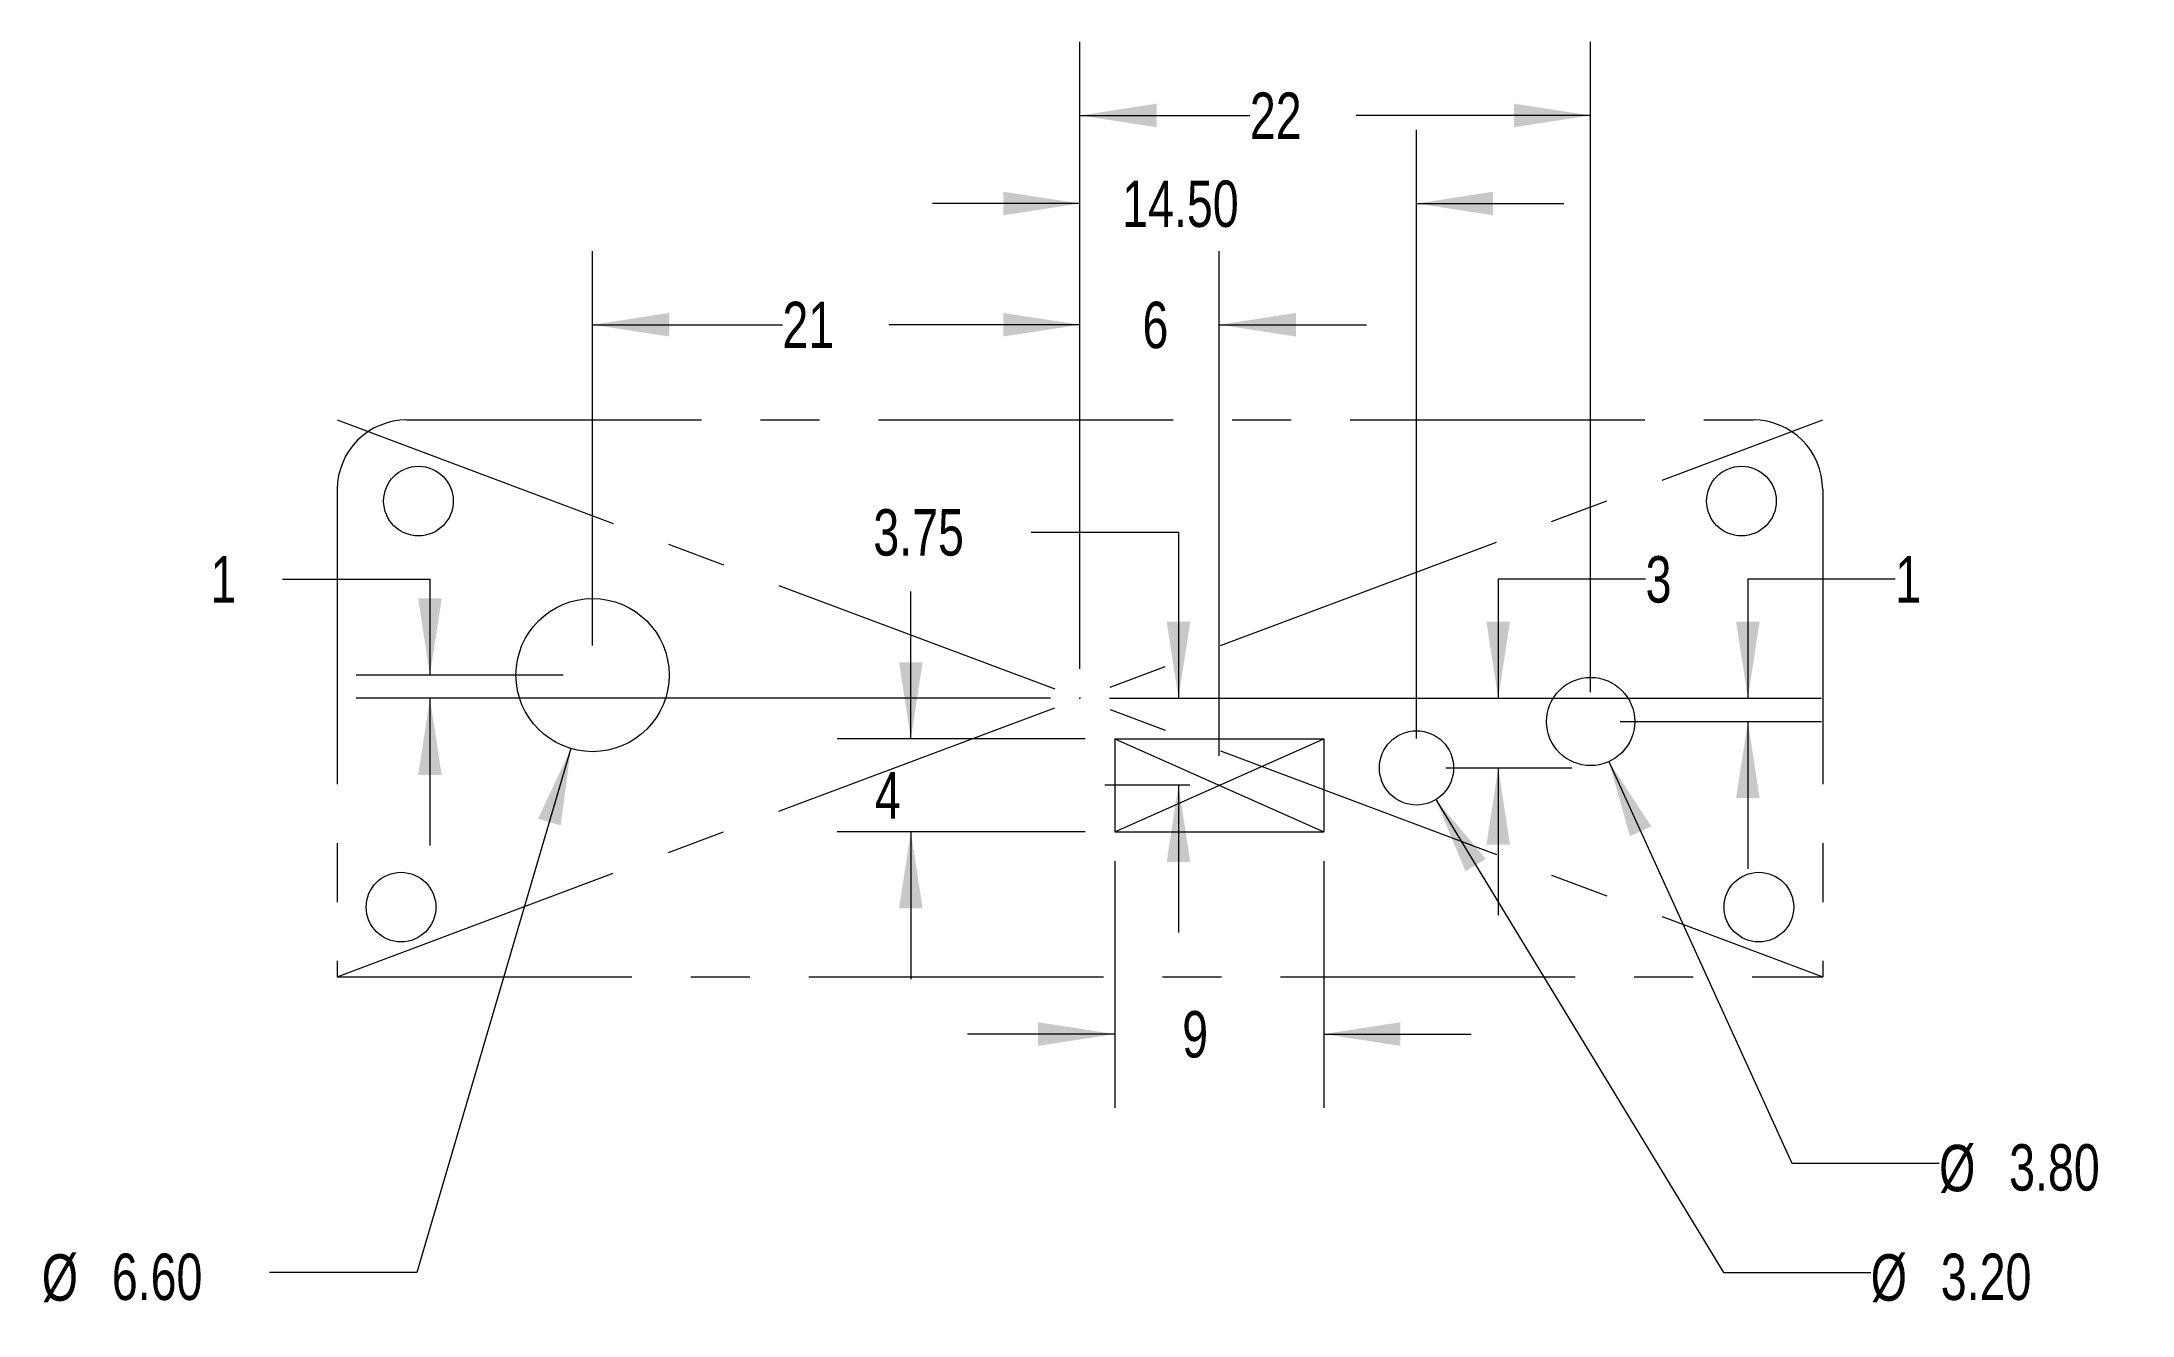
# Model space of a CAD drawing. Header units: millimetres. Extents: x 46.6 to 136.6, y 126.2 to 181.1.
import ezdxf

# ---------------------------------------------------------------- set-up
doc = ezdxf.new("R2010")
doc.units = ezdxf.units.MM
doc.header["$PDSIZE"] = -1
doc.linetypes.add('CENTERX2', pattern=[20.32, 12.7, -2.54, 2.54, -2.54])
doc.styles.add('SLDTEXTSTYLE0', font='TXT', dxfattribs={"width": 0.75})
doc.dimstyles.new('SLDDIMSTYLE0', dxfattribs={"dimtxt": 2, "dimasz": 3.302, "dimexe": 0, "dimexo": 0.0625, "dimgap": 0.5, "dimtad": 0, "dimtih": 1, "dimtoh": 1, "dimrnd": 1e-09, "dimzin": 12, "dimdsep": 46, "dimtxsty": 'SLDTEXTSTYLE0', "dimsah": 1, "dimcen": 0.09, "dimadec": 0, "dimazin": 3, "dimtfac": 1, "dimtofl": 0, "dimtmove": 0, "dimatfit": 3, "dimfxl": 0, "dimfrac": 2, "dimtolj": 1, "dimtzin": 12, "dimarcsym": 0})
doc.dimstyles.new('SLDDIMSTYLE1', dxfattribs={"dimtxt": 2, "dimasz": 3.302, "dimexe": 0, "dimexo": 0.0625, "dimgap": 0.5, "dimtad": 0, "dimtih": 1, "dimtoh": 1, "dimrnd": 1e-09, "dimzin": 12, "dimdsep": 46, "dimtxsty": 'SLDTEXTSTYLE0', "dimsah": 1, "dimcen": 0.09, "dimadec": 0, "dimazin": 3, "dimtfac": 1, "dimtmove": 0, "dimatfit": 0, "dimfxl": 0, "dimfrac": 2, "dimtolj": 1, "dimtzin": 12, "dimarcsym": 0})
doc.dimstyles.new('SLDDIMSTYLE2', dxfattribs={"dimtxt": 2, "dimasz": 3.302, "dimexe": 0, "dimexo": 0.0625, "dimgap": 0.5, "dimtad": 0, "dimtih": 1, "dimtoh": 1, "dimrnd": 1e-09, "dimzin": 4, "dimdsep": 46, "dimtxsty": 'SLDTEXTSTYLE0', "dimsah": 1, "dimcen": 0, "dimadec": 0, "dimazin": 1, "dimtfac": 1, "dimtofl": 0, "dimtmove": 0, "dimatfit": 3, "dimfxl": 0, "dimfrac": 2, "dimtolj": 1, "dimtzin": 12, "dimarcsym": 0})
doc.dimstyles.new('SLDDIMSTYLE3', dxfattribs={"dimtxt": 2, "dimasz": 3.302, "dimexe": 0, "dimexo": 0.0625, "dimgap": 0.5, "dimtad": 0, "dimtih": 1, "dimtoh": 1, "dimrnd": 1e-09, "dimzin": 4, "dimdsep": 46, "dimtxsty": 'SLDTEXTSTYLE0', "dimsah": 1, "dimcen": 0.09, "dimadec": 0, "dimazin": 1, "dimtfac": 1, "dimtmove": 0, "dimatfit": 0, "dimfxl": 0, "dimfrac": 2, "dimtolj": 1, "dimtzin": 12, "dimarcsym": 0})

# ---------------------------------------------------------------- blocks, each defined once
blk = doc.blocks.new('_D')
at = {"color": 7, "linetype": 'Continuous', "lineweight": 0}
for p, q in [((70.286, 155.037), (70.286, 172.042)), ((91.286, 154.037), (91.286, 172.042)), ((70.286, 168.867), (78.467, 168.867)), ((91.286, 168.867), (83.047, 168.867))]:
    blk.add_line(p, q, dxfattribs=at)
for points in [[(70.286, 168.867), (73.588, 168.359), (73.588, 169.375)], [(91.286, 168.867), (87.984, 169.375), (87.984, 168.359)]]:
    blk.add_solid(points, dxfattribs=at)
at = {"color": 7, "linetype": 'Continuous', "lineweight": 0, "insert": (78.467, 169.858, 0.1), "char_height": 2, "attachment_point": 1, "style": 'SLDTEXTSTYLE0'}
blk.add_mtext('21', dxfattribs=at)
blk = doc.blocks.new('_D_1')
at = {"color": 7, "linetype": 'Continuous', "lineweight": 0}
for p, q in [((56.931, 157.904), (63.281, 157.904)), ((63.281, 157.904), (63.281, 153.767)), ((69.016, 153.767), (60.106, 153.767)), ((90.016, 152.767), (60.106, 152.767)), ((63.281, 152.767), (63.281, 146.417))]:
    blk.add_line(p, q, dxfattribs=at)
for points in [[(63.281, 153.767), (63.789, 157.069), (62.773, 157.069)], [(63.281, 152.767), (62.773, 149.465), (63.789, 149.465)]]:
    blk.add_solid(points, dxfattribs=at)
at = {"color": 7, "linetype": 'Continuous', "lineweight": 0, "insert": (53.828, 158.894, 0.1), "char_height": 2, "attachment_point": 1, "style": 'SLDTEXTSTYLE0'}
blk.add_mtext('1', dxfattribs=at)
blk = doc.blocks.new('_D_2')
at = {"color": 7, "linetype": 'Continuous', "lineweight": 0}
for p, q in [((69.356, 150.601), (62.722, 128.02)), ((62.722, 128.02), (56.372, 128.02))]:
    blk.add_line(p, q, dxfattribs=at)
blk.add_solid([(69.356, 150.601), (67.938, 147.576), (68.913, 147.29)], dxfattribs=at)
at = {"color": 7, "linetype": 'Continuous', "lineweight": 0, "char_height": 2, "attachment_point": 1, "style": 'SLDTEXTSTYLE0'}
for s, insert in [('%%c', (46.558, 128.805, 0.1)), ('6.60', (49.574, 128.835, 0.1))]:
    blk.add_mtext(s, dxfattribs=dict(at, insert=insert))
blk = doc.blocks.new('_D_3')
at = {"color": 7, "linetype": 'Continuous', "lineweight": 0}
for p, q in [((106.617, 148.4), (119.007, 128.02)), ((119.007, 128.02), (125.357, 128.02))]:
    blk.add_line(p, q, dxfattribs=at)
blk.add_solid([(106.617, 148.4), (107.898, 145.315), (108.767, 145.843)], dxfattribs=at)
at = {"color": 7, "linetype": 'Continuous', "lineweight": 0, "char_height": 2, "attachment_point": 1, "style": 'SLDTEXTSTYLE0'}
for s, insert in [('%%c', (125.357, 128.805, 0.1)), ('3.20', (128.374, 128.835, 0.1))]:
    blk.add_mtext(s, dxfattribs=dict(at, insert=insert))
blk = doc.blocks.new('_D_4')
at = {"color": 7, "linetype": 'Continuous', "lineweight": 0}
for p, q in [((91.286, 154.037), (91.286, 177.268)), ((105.786, 151.037), (105.786, 177.268)), ((91.286, 174.093), (84.936, 174.093)), ((105.786, 174.093), (112.136, 174.093))]:
    blk.add_line(p, q, dxfattribs=at)
for points in [[(91.286, 174.093), (87.984, 174.601), (87.984, 173.585)], [(105.786, 174.093), (109.088, 173.585), (109.088, 174.601)]]:
    blk.add_solid(points, dxfattribs=at)
at = {"color": 7, "linetype": 'Continuous', "lineweight": 0, "insert": (93.105, 175.083, 0.1), "char_height": 2, "attachment_point": 1, "style": 'SLDTEXTSTYLE0'}
blk.add_mtext('14.50', dxfattribs=at)
blk = doc.blocks.new('_D_5')
at = {"color": 7, "linetype": 'Continuous', "lineweight": 0}
for p, q in [((115.656, 157.904), (109.306, 157.904)), ((109.306, 157.904), (109.306, 152.767)), ((92.556, 152.767), (112.481, 152.767)), ((107.056, 149.767), (112.481, 149.767)), ((109.306, 149.767), (109.306, 143.417))]:
    blk.add_line(p, q, dxfattribs=at)
for points in [[(109.306, 152.767), (109.814, 156.069), (108.798, 156.069)], [(109.306, 149.767), (108.798, 146.465), (109.814, 146.465)]]:
    blk.add_solid(points, dxfattribs=at)
at = {"color": 7, "linetype": 'Continuous', "lineweight": 0, "insert": (115.656, 158.894, 0.1), "char_height": 2, "attachment_point": 1, "style": 'SLDTEXTSTYLE0'}
blk.add_mtext('3', dxfattribs=at)
blk = doc.blocks.new('_D_6')
at = {"color": 7, "linetype": 'Continuous', "lineweight": 0}
for p, q in [((114.074, 150.038), (121.953, 132.736)), ((121.953, 132.736), (128.303, 132.736))]:
    blk.add_line(p, q, dxfattribs=at)
blk.add_solid([(114.074, 150.038), (114.98, 146.823), (115.904, 147.244)], dxfattribs=at)
at = {"color": 7, "linetype": 'Continuous', "lineweight": 0, "char_height": 2, "attachment_point": 1, "style": 'SLDTEXTSTYLE0'}
for s, insert in [('%%c', (128.303, 133.521, 0.1)), ('3.80', (131.319, 133.551, 0.1))]:
    blk.add_mtext(s, dxfattribs=dict(at, insert=insert))
blk = doc.blocks.new('_D_7')
at = {"color": 7, "linetype": 'Continuous', "lineweight": 0}
for p, q in [((91.286, 154.037), (91.286, 181.062)), ((113.286, 153.037), (113.286, 181.062)), ((91.286, 177.887), (98.606, 177.887)), ((113.286, 177.887), (103.186, 177.887))]:
    blk.add_line(p, q, dxfattribs=at)
for points in [[(91.286, 177.887), (94.588, 177.379), (94.588, 178.395)], [(113.286, 177.887), (109.984, 178.395), (109.984, 177.379)]]:
    blk.add_solid(points, dxfattribs=at)
at = {"color": 7, "linetype": 'Continuous', "lineweight": 0, "insert": (98.606, 178.877, 0.1), "char_height": 2, "attachment_point": 1, "style": 'SLDTEXTSTYLE0'}
blk.add_mtext('22', dxfattribs=at)
blk = doc.blocks.new('_D_8')
at = {"color": 7, "linetype": 'Continuous', "lineweight": 0}
for p, q in [((126.412, 157.904), (120.062, 157.904)), ((120.062, 157.904), (120.062, 152.767)), ((92.556, 152.767), (123.237, 152.767)), ((114.556, 151.767), (123.237, 151.767)), ((120.062, 151.767), (120.062, 145.417))]:
    blk.add_line(p, q, dxfattribs=at)
for points in [[(120.062, 152.767), (120.57, 156.069), (119.554, 156.069)], [(120.062, 151.767), (119.554, 148.465), (120.57, 148.465)]]:
    blk.add_solid(points, dxfattribs=at)
at = {"color": 7, "linetype": 'Continuous', "lineweight": 0, "insert": (126.412, 158.894, 0.1), "char_height": 2, "attachment_point": 1, "style": 'SLDTEXTSTYLE0'}
blk.add_mtext('1', dxfattribs=at)
blk = doc.blocks.new('_D_9')
at = {"color": 7, "linetype": 'Continuous', "lineweight": 0}
for p, q in [((89.18, 159.928), (95.53, 159.928)), ((95.53, 159.928), (95.53, 152.767)), ((92.556, 152.767), (98.705, 152.767)), ((96.016, 149.017), (92.355, 149.017)), ((95.53, 149.017), (95.53, 142.667))]:
    blk.add_line(p, q, dxfattribs=at)
for points in [[(95.53, 152.767), (96.038, 156.069), (95.022, 156.069)], [(95.53, 149.017), (95.022, 145.715), (96.038, 145.715)]]:
    blk.add_solid(points, dxfattribs=at)
at = {"color": 7, "linetype": 'Continuous', "lineweight": 0, "insert": (82.383, 160.919, 0.1), "char_height": 2, "attachment_point": 1, "style": 'SLDTEXTSTYLE0'}
blk.add_mtext('3.75', dxfattribs=at)
blk = doc.blocks.new('_D_10')
at = {"color": 7, "linetype": 'Continuous', "lineweight": 0}
for p, q in [((91.286, 154.037), (91.286, 172.042)), ((97.286, 150.287), (97.286, 172.042)), ((91.286, 168.867), (84.936, 168.867)), ((97.286, 168.867), (103.636, 168.867))]:
    blk.add_line(p, q, dxfattribs=at)
for points in [[(91.286, 168.867), (87.984, 169.375), (87.984, 168.359)], [(97.286, 168.867), (100.588, 168.359), (100.588, 169.375)]]:
    blk.add_solid(points, dxfattribs=at)
at = {"color": 7, "linetype": 'Continuous', "lineweight": 0, "insert": (93.979, 169.858, 0.1), "char_height": 2, "attachment_point": 1, "style": 'SLDTEXTSTYLE0'}
blk.add_mtext('6', dxfattribs=at)
blk = doc.blocks.new('_D_11')
at = {"color": 7, "linetype": 'Continuous', "lineweight": 0}
for p, q in [((92.786, 145.747), (92.786, 135.122)), ((101.786, 145.747), (101.786, 135.122)), ((92.786, 138.297), (86.436, 138.297)), ((101.786, 138.297), (108.136, 138.297))]:
    blk.add_line(p, q, dxfattribs=at)
for points in [[(92.786, 138.297), (89.484, 138.805), (89.484, 137.789)], [(101.786, 138.297), (105.088, 137.789), (105.088, 138.805)]]:
    blk.add_solid(points, dxfattribs=at)
at = {"color": 7, "linetype": 'Continuous', "lineweight": 0, "insert": (95.691, 139.288, 0.1), "char_height": 2, "attachment_point": 1, "style": 'SLDTEXTSTYLE0'}
blk.add_mtext('9', dxfattribs=at)
blk = doc.blocks.new('_D_12')
at = {"color": 7, "linetype": 'Continuous', "lineweight": 0}
for p, q in [((84, 151.017), (84, 157.367)), ((91.516, 151.017), (80.825, 151.017)), ((91.516, 147.017), (80.825, 147.017)), ((84, 147.017), (84, 140.667))]:
    blk.add_line(p, q, dxfattribs=at)
for points in [[(84, 151.017), (84.508, 154.319), (83.492, 154.319)], [(84, 147.017), (83.492, 143.715), (84.508, 143.715)]]:
    blk.add_solid(points, dxfattribs=at)
at = {"color": 7, "linetype": 'Continuous', "lineweight": 0, "insert": (82.449, 149.587, 0.1), "char_height": 2, "attachment_point": 1, "style": 'SLDTEXTSTYLE0'}
blk.add_mtext('4', dxfattribs=at)

msp = doc.modelspace()

# ---------------------------------------------------------------- linework, layer by layer
at = {"color": 7, "linetype": 'CENTERX2', "lineweight": 0}
for p, q in [((59.286, 164.767), (123.286, 140.767)), ((59.286, 140.767), (123.286, 164.767)), ((62.286, 164.767), (120.286, 164.767)), ((59.286, 161.767), (59.286, 140.767)), ((123.286, 161.767), (123.286, 140.767)), ((92.786, 151.017), (101.786, 147.017)), ((92.786, 147.017), (101.786, 151.017)), ((59.286, 140.767), (123.286, 140.767))]:
    msp.add_line(p, q, dxfattribs=at)
at = {"color": 7, "linetype": 'Continuous', "lineweight": 0}
for p, q in [((92.786, 151.017), (101.786, 151.017)), ((92.786, 151.017), (92.786, 147.017)), ((101.786, 151.017), (101.786, 147.017)), ((92.786, 147.017), (101.786, 147.017))]:
    msp.add_line(p, q, dxfattribs=at)
at = {"color": 7, "linetype": 'CENTERX2', "lineweight": 0}
for centre in [(62.786, 161.267), (119.786, 161.267), (62.036, 143.767), (120.536, 143.767)]:
    msp.add_circle(centre, 1.5, dxfattribs=at)
at = {"color": 7, "linetype": 'Continuous', "lineweight": 0}
for centre, radius in [((70.286, 153.767), 3.3), ((113.286, 151.767), 1.9), ((105.786, 149.767), 1.6)]:
    msp.add_circle(centre, radius, dxfattribs=at)
at = {"color": 7, "linetype": 'CENTERX2', "lineweight": 0}
for centre, start, end in [((62.286, 161.767), 90, 180), ((120.286, 161.767), 0, 90)]:
    msp.add_arc(centre, 3, start, end, dxfattribs=at)
at = {"color": 7, "linetype": 'Continuous', "lineweight": 0}
for p in [(91.286, 152.767), (97.286, 149.017)]:
    msp.add_point(p, dxfattribs=at)

# ---------------------------------------------------------------- dimensions: what is measured, and where the dimension line sits
for base, p1, p2, dimstyle, picture, middle in [((91.286, 177.887), (113.286, 151.767), (91.286, 152.767), 'SLDDIMSTYLE0', '_D_7', (100.896, 177.887)), ((91.286, 174.093), (105.786, 149.767), (91.286, 152.767), 'SLDDIMSTYLE3', '_D_4', (97.242, 174.093)), ((91.286, 168.867), (70.286, 153.767), (91.286, 152.767), 'SLDDIMSTYLE0', '_D', (80.757, 168.867)), ((91.286, 168.867), (97.286, 149.017), (91.286, 152.767), 'SLDDIMSTYLE1', '_D_10', (95.53, 168.867)), ((101.786, 138.297), (92.786, 147.017), (101.786, 147.017), 'SLDDIMSTYLE1', '_D_11', (97.242, 138.297))]:
    dim = msp.add_linear_dim(base=base, p1=p1, p2=p2, dimstyle=dimstyle, dxfattribs=at)
    dim.commit()
    dim.dimension.update_dxf_attribs({"geometry": picture, "text_midpoint": middle, "dimtype": 160})
for base, p1, p2, picture, middle in [((95.53, 152.767), (97.286, 149.017), (91.286, 152.767), '_D_9', (95.53, 159.928)), ((63.281, 152.767), (70.286, 153.767), (91.286, 152.767), '_D_1', (63.281, 157.904)), ((109.306, 152.767), (105.786, 149.767), (91.286, 152.767), '_D_5', (109.306, 157.904)), ((120.062, 152.767), (113.286, 151.767), (91.286, 152.767), '_D_8', (120.062, 157.904)), ((84, 147.017), (92.786, 151.017), (92.786, 147.017), '_D_12', (84, 148.597))]:
    dim = msp.add_linear_dim(base=base, p1=p1, p2=p2, angle=90, dimstyle='SLDDIMSTYLE1', dxfattribs=at)
    dim.commit()
    dim.dimension.update_dxf_attribs({"geometry": picture, "text_midpoint": middle, "dimtype": 160})
for p1, p2, picture, middle in [((71.216, 156.933), (69.356, 150.601), '_D_2', (51.465, 128.02)), ((112.499, 153.496), (114.074, 150.038), '_D_6', (133.21, 132.736)), ((104.955, 151.134), (106.617, 148.4), '_D_3', (130.264, 128.02))]:
    dim = msp.add_diameter_dim_2p(p1=p1, p2=p2, dimstyle='SLDDIMSTYLE2', dxfattribs=at)
    dim.commit()
    dim.dimension.update_dxf_attribs({"geometry": picture, "text_midpoint": middle, "dimtype": 163})

doc.saveas('drawing.dxf')
